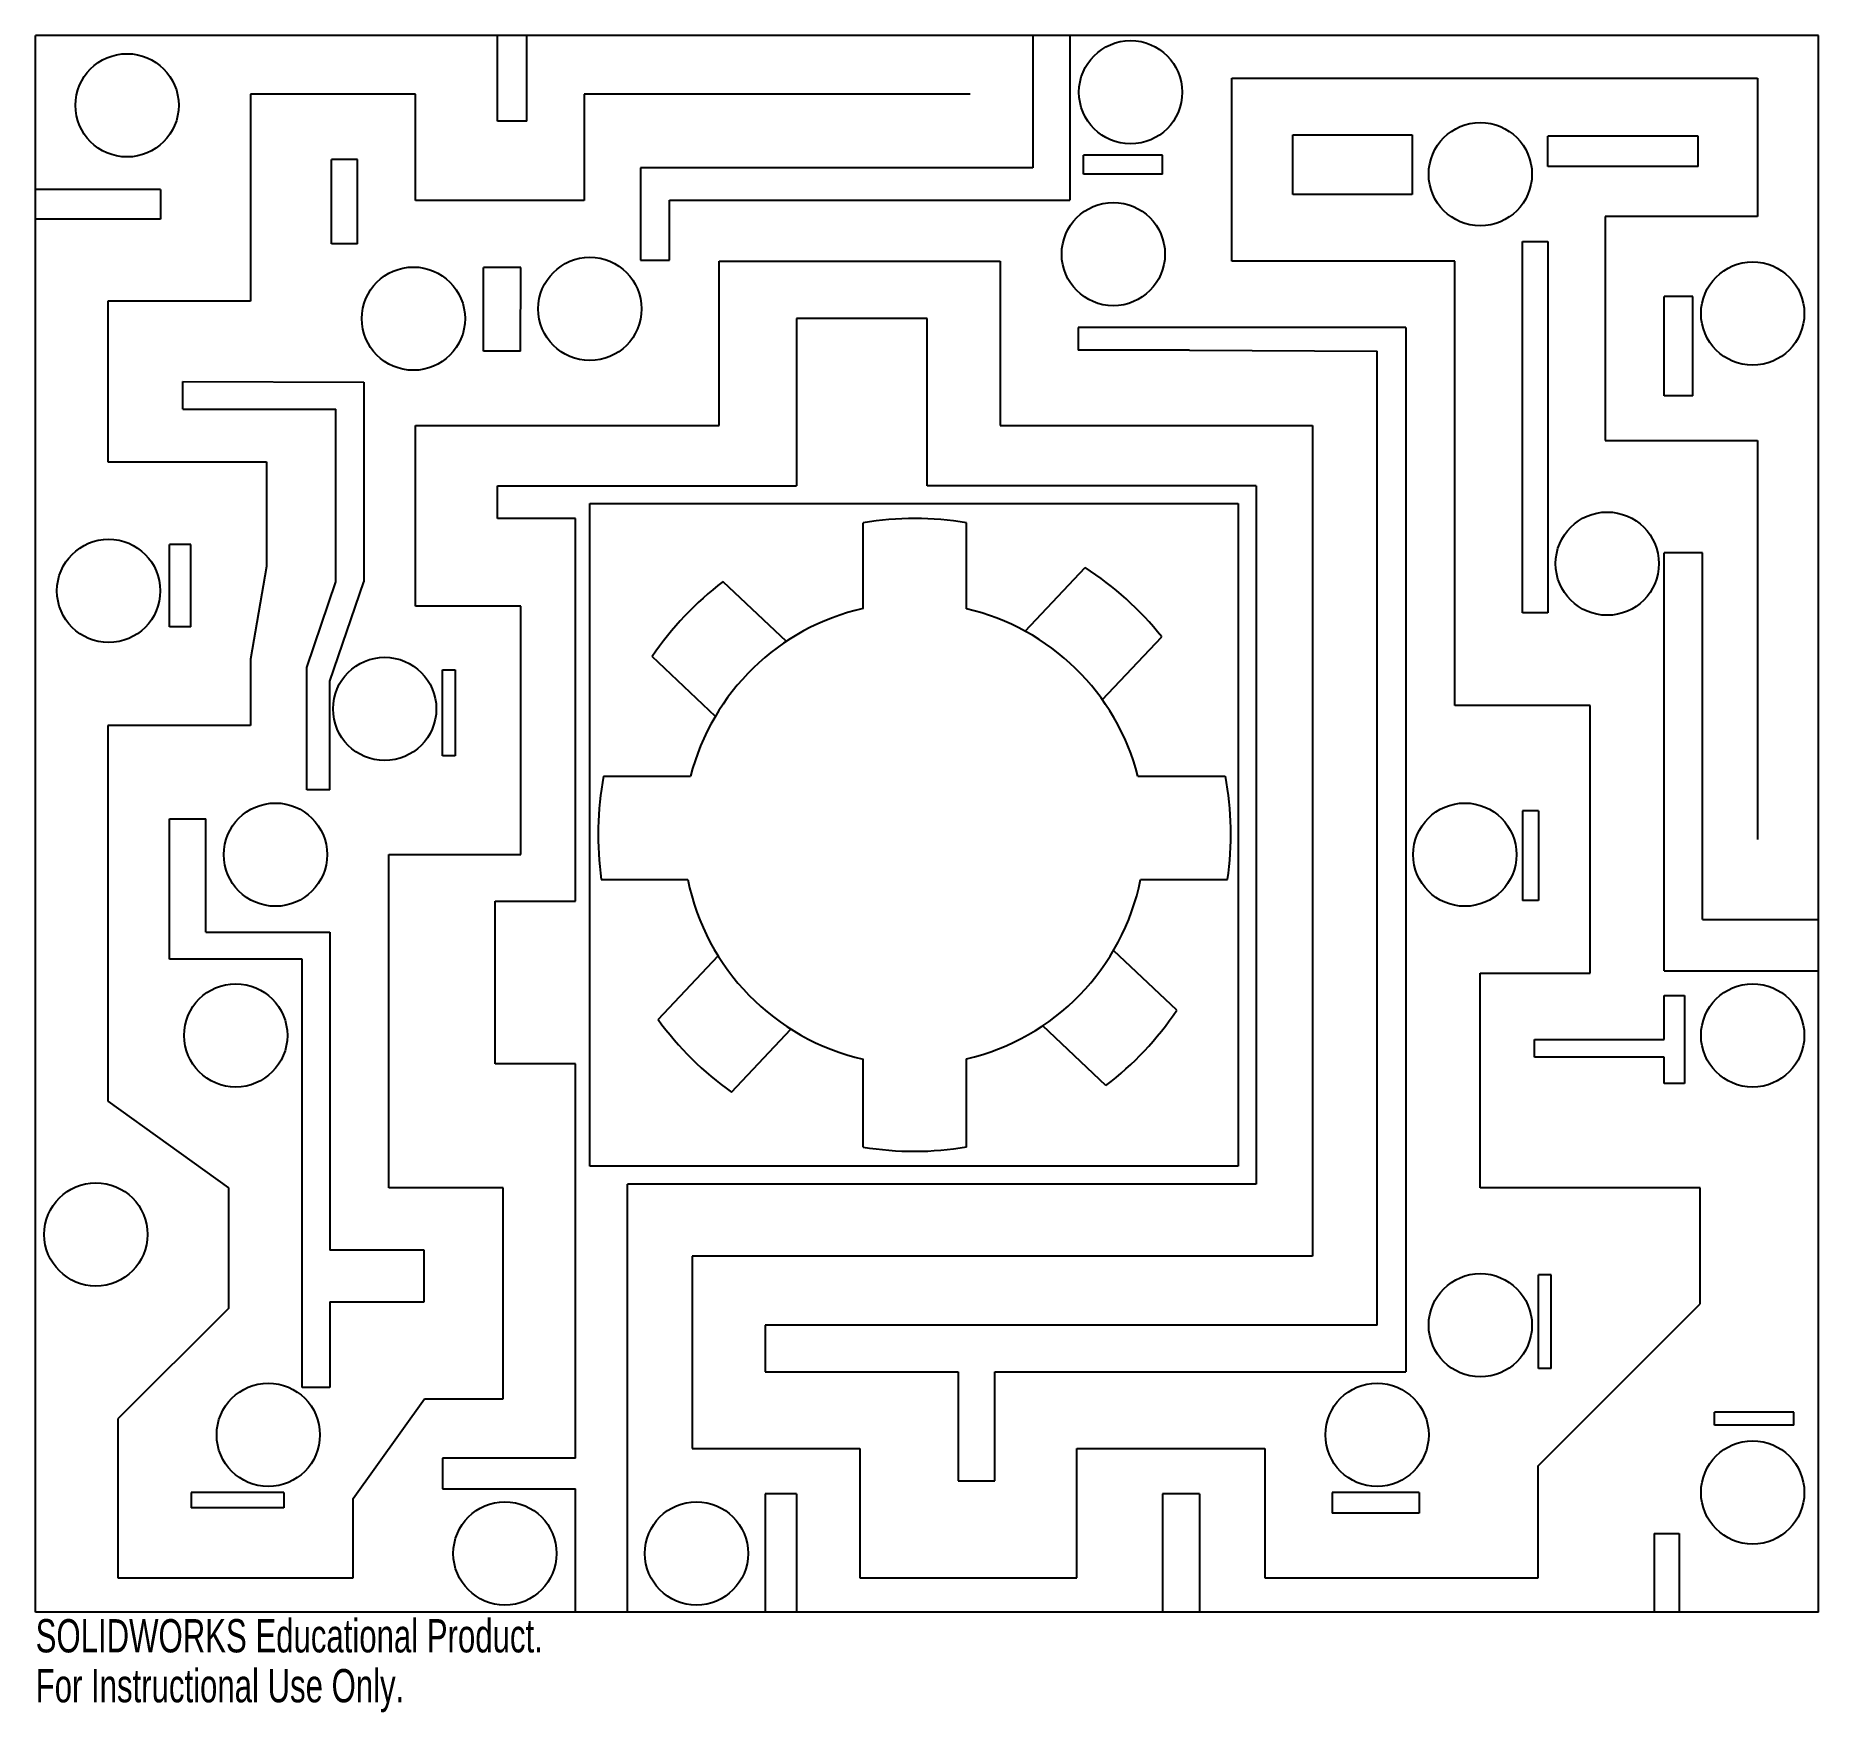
# Model space of a CAD drawing. Header units: millimetres. Extents: x 0 to 259, y -15 to 229.
import ezdxf

# ---------------------------------------------------------------- set-up
doc = ezdxf.new("R2010")
doc.units = ezdxf.units.MM
doc.styles.add('SLDTEXTSTYLE0', font='TXT', dxfattribs={"width": 0.7})

msp = doc.modelspace()

# ---------------------------------------------------------------- linework, layer by layer
at = {"color": 7, "linetype": 'Continuous', "lineweight": 25}
for p, q in [((0, 0), (0, 229)), ((259, 229), (0, 229)), ((67.1, 216.6), (67.1, 229)), ((71.36, 216.6), (71.36, 229)), ((144.88, 229), (144.88, 209.79)), ((150.26, 229), (150.26, 205.09)), ((259, 0), (259, 229)), ((71.36, 216.6), (67.1, 216.6)), ((182.64, 205.91), (182.64, 214.59)), ((182.64, 214.59), (200.01, 214.59)), ((200.01, 214.59), (200.01, 205.91)), ((241.52, 214.39), (219.69, 214.39)), ((219.69, 210), (219.69, 214.39)), ((241.52, 210), (241.52, 214.39)), ((42.98, 198.76), (42.98, 210.99)), ((46.74, 210.99), (42.98, 210.99)), ((46.74, 198.76), (46.74, 210.99)), ((163.7, 211.66), (152.25, 211.66)), ((152.25, 208.88), (152.25, 211.66)), ((163.7, 208.88), (163.7, 211.66)), ((241.52, 210), (219.69, 210)), ((87.86, 209.79), (87.86, 196.37)), ((144.88, 209.79), (87.86, 209.79)), ((163.7, 208.88), (152.25, 208.88)), ((18.13, 206.65), (0, 206.65)), ((18.13, 206.65), (18.13, 202.33)), ((92.07, 205.09), (150.26, 205.09)), ((92.07, 196.37), (92.07, 205.09)), ((200.01, 205.91), (182.64, 205.91)), ((18.13, 202.33), (0, 202.33)), ((46.74, 198.76), (42.98, 198.76)), ((216.04, 199.12), (219.69, 199.12)), ((216.04, 145.18), (216.04, 199.12)), ((219.69, 199.12), (219.69, 145.18)), ((65.06, 183.16), (65.08, 195.32)), ((70.48, 195.31), (65.08, 195.32)), ((70.46, 183.15), (70.48, 195.31)), ((87.86, 196.37), (92.07, 196.37)), ((240.77, 191.09), (236.62, 191.09)), ((236.62, 176.7), (236.62, 191.09)), ((240.77, 176.7), (240.77, 191.09)), ((110.55, 187.89), (110.55, 163.63)), ((129.5, 187.89), (110.55, 187.89)), ((129.5, 163.63), (129.5, 187.89)), ((199.09, 186.6), (151.44, 186.6)), ((151.44, 186.6), (151.44, 183.31)), ((199.09, 186.6), (199.09, 34.88)), ((70.46, 183.15), (65.06, 183.16)), ((167.65, 183.31), (151.44, 183.31)), ((167.65, 183.31), (194.89, 183.15)), ((194.89, 41.67), (194.89, 183.15)), ((21.38, 178.75), (47.66, 178.65)), ((21.38, 174.73), (21.38, 178.75)), ((47.66, 178.65), (47.66, 149.64)), ((240.77, 176.7), (236.62, 176.7)), ((21.38, 174.73), (43.6, 174.73)), ((43.6, 149.64), (43.6, 174.73)), ((67.1, 158.85), (67.1, 163.63)), ((67.1, 163.63), (110.55, 163.63)), ((177.32, 163.63), (129.5, 163.63)), ((177.32, 163.63), (177.32, 62.16)), ((80.52, 161.04), (174.72, 161.04)), ((80.52, 64.76), (80.52, 161.04)), ((174.72, 161.04), (174.72, 64.76)), ((78.44, 158.85), (67.1, 158.85)), ((78.44, 103.25), (78.44, 158.85)), ((120.23, 145.79), (120.23, 158.25)), ((135.23, 145.74), (135.23, 158.23)), ((19.44, 143.14), (19.44, 155.07)), ((22.56, 155.07), (19.44, 155.07)), ((22.56, 143.14), (22.56, 155.07)), ((236.62, 93.16), (236.62, 153.85)), ((242.15, 153.85), (236.62, 153.85)), ((242.15, 100.62), (242.15, 153.85)), ((143.74, 142.5), (152.47, 151.74)), ((39.39, 137.24), (43.6, 149.64)), ((42.76, 135.22), (47.66, 149.64)), ((109.07, 141), (99.88, 149.68)), ((219.69, 145.18), (216.04, 145.18)), ((22.56, 143.14), (19.44, 143.14)), ((154.97, 132.54), (163.6, 141.68)), ((98.75, 130.12), (89.57, 138.79)), ((39.39, 119.45), (39.39, 137.24)), ((42.76, 119.45), (42.76, 135.22)), ((59.13, 136.89), (60.97, 136.89)), ((59.13, 124.38), (59.13, 136.89)), ((60.97, 136.89), (60.97, 124.38)), ((60.97, 124.38), (59.13, 124.38)), ((42.76, 119.45), (39.39, 119.45)), ((82.51, 121.41), (95.14, 121.41)), ((160.14, 121.41), (172.84, 121.41)), ((19.44, 115.24), (24.71, 115.24)), ((19.44, 94.85), (19.44, 115.24)), ((24.71, 98.75), (24.71, 115.24)), ((218.32, 116.39), (216.04, 116.39)), ((216.04, 116.39), (216.04, 103.38)), ((218.32, 116.39), (218.32, 103.38)), ((82.17, 106.42), (94.75, 106.42)), ((160.54, 106.42), (173.18, 106.42)), ((66.78, 79.66), (66.78, 103.25)), ((66.78, 103.25), (78.44, 103.25)), ((218.32, 103.38), (216.04, 103.38)), ((24.71, 98.75), (42.76, 98.75)), ((42.76, 98.75), (42.76, 52.56)), ((242.15, 100.62), (259, 100.62)), ((165.79, 87.42), (156.6, 96.1)), ((38.7, 94.85), (19.44, 94.85)), ((38.7, 32.62), (38.7, 94.85)), ((90.44, 86.08), (99.16, 95.31)), ((236.62, 93.16), (259, 93.16)), ((236.62, 89.58), (239.53, 89.58)), ((236.62, 83.2), (236.62, 89.58)), ((239.53, 89.58), (239.53, 76.81)), ((101.11, 75.53), (109.74, 84.67)), ((155.5, 76.5), (146.32, 85.17)), ((217.76, 80.6), (217.76, 83.2)), ((217.76, 83.2), (236.62, 83.2)), ((120.23, 67.54), (120.23, 80.33)), ((135.23, 67.56), (135.23, 80.37)), ((236.62, 80.6), (217.76, 80.6)), ((236.62, 76.81), (236.62, 80.6)), ((78.44, 79.66), (66.78, 79.66)), ((78.44, 22.34), (78.44, 79.66)), ((239.53, 76.81), (236.62, 76.81)), ((174.72, 64.76), (80.52, 64.76)), ((177.32, 62.16), (86, 62.16)), ((86, 0), (86, 62.16)), ((56.44, 52.56), (42.76, 52.56)), ((56.44, 45.08), (56.44, 52.56)), ((220.16, 48.98), (218.36, 48.98)), ((218.36, 35.39), (218.36, 48.98)), ((220.16, 35.39), (220.16, 48.98)), ((42.76, 45.08), (42.76, 32.62)), ((42.76, 45.08), (56.44, 45.08)), ((194.89, 41.67), (106, 41.67)), ((106, 41.67), (106, 34.88)), ((106, 34.88), (134.02, 34.88)), ((134.02, 34.88), (134.02, 19.09)), ((139.36, 19.09), (139.36, 34.88)), ((139.36, 34.88), (199.09, 34.88)), ((220.16, 35.39), (218.36, 35.39)), ((42.76, 32.62), (38.7, 32.62)), ((255.43, 29.02), (243.93, 29.02)), ((243.93, 27.15), (243.93, 29.02)), ((255.43, 27.15), (255.43, 29.02)), ((255.43, 27.15), (243.93, 27.15)), ((59.13, 22.34), (59.13, 17.9)), ((78.44, 22.34), (59.13, 22.34)), ((134.02, 19.09), (139.36, 19.09)), ((36.05, 17.38), (22.6, 17.38)), ((22.6, 17.38), (22.6, 15.17)), ((36.05, 17.38), (36.05, 15.17)), ((59.13, 17.9), (78.44, 17.9)), ((78.44, 0), (78.44, 17.9)), ((106, 17.18), (106, 0)), ((110.55, 17.18), (106, 17.18)), ((110.55, 17.18), (110.55, 0)), ((163.7, 17.18), (163.7, 0)), ((169.08, 17.18), (163.7, 17.18)), ((169.08, 17.18), (169.08, 0)), ((201.01, 17.38), (188.37, 17.38)), ((188.37, 17.38), (188.37, 14.35)), ((201.01, 17.38), (201.01, 14.35)), ((36.05, 15.17), (22.6, 15.17)), ((201.01, 14.35), (188.37, 14.35)), ((235.15, 11.44), (235.15, 0)), ((235.15, 11.44), (238.76, 11.44)), ((238.76, 11.44), (238.76, 0)), ((259, 0), (0, 0))]:
    msp.add_line(p, q, dxfattribs=at)
at = {"color": 7, "linetype": 'Continuous'}
for p, q in [((173.8, 196.24), (173.8, 222.84)), ((173.8, 222.84), (250.17, 222.84)), ((250.17, 222.84), (250.17, 202.72)), ((55.18, 220.51), (31.23, 220.51)), ((31.23, 220.51), (31.23, 190.43)), ((55.18, 205.04), (55.18, 220.51)), ((135.78, 220.51), (79.71, 220.51)), ((79.71, 220.51), (79.71, 205.04)), ((79.71, 205.04), (55.18, 205.04)), ((250.17, 202.72), (228.03, 202.72)), ((228.03, 202.72), (228.03, 170.19)), ((99.32, 172.38), (99.32, 196.24)), ((99.32, 196.24), (140.14, 196.24)), ((140.14, 196.24), (140.14, 172.38)), ((206.2, 196.24), (173.8, 196.24)), ((206.2, 131.69), (206.2, 196.24)), ((31.23, 190.43), (10.49, 190.43)), ((10.49, 190.43), (10.49, 167.07)), ((55.18, 146.11), (55.18, 172.38)), ((55.18, 172.38), (99.32, 172.38)), ((140.14, 172.38), (185.5, 172.38)), ((185.5, 172.38), (185.5, 51.7)), ((228.03, 170.19), (250.17, 170.19)), ((250.17, 170.19), (250.17, 112.25)), ((10.49, 167.07), (33.56, 167.07)), ((33.56, 167.07), (33.56, 151.88)), ((33.56, 151.88), (31.23, 138.45)), ((70.49, 146.11), (55.18, 146.11)), ((70.49, 110.03), (70.49, 146.11)), ((31.23, 138.45), (31.23, 128.81)), ((225.85, 131.69), (206.2, 131.69)), ((225.85, 92.81), (225.85, 131.69)), ((31.23, 128.81), (10.49, 128.81)), ((10.49, 128.81), (10.49, 74.2)), ((51.31, 61.64), (51.31, 110.03)), ((51.31, 110.03), (70.49, 110.03)), ((209.86, 61.64), (209.86, 92.81)), ((209.86, 92.81), (225.85, 92.81)), ((10.49, 74.2), (28.02, 61.64)), ((28.02, 61.64), (28.02, 44.12)), ((67.9, 61.64), (51.31, 61.64)), ((67.9, 31), (67.9, 61.64)), ((241.83, 61.64), (209.86, 61.64)), ((241.83, 44.79), (241.83, 61.64)), ((185.5, 51.7), (95.38, 51.7)), ((95.38, 51.7), (95.38, 23.76)), ((28.02, 44.12), (11.95, 28.06)), ((218.31, 21.26), (241.83, 44.79)), ((46.12, 16.52), (56.49, 31)), ((56.49, 31), (67.9, 31)), ((11.95, 28.06), (11.95, 4.99)), ((95.38, 23.76), (119.73, 23.76)), ((119.73, 23.76), (119.73, 4.99)), ((151.27, 4.99), (151.27, 23.76)), ((151.27, 23.76), (178.59, 23.76)), ((178.59, 23.76), (178.59, 4.99)), ((218.31, 4.99), (218.31, 21.26)), ((46.12, 4.99), (46.12, 16.52)), ((11.95, 4.99), (46.12, 4.99)), ((119.73, 4.99), (151.27, 4.99)), ((178.59, 4.99), (218.31, 4.99))]:
    msp.add_line(p, q, dxfattribs=at)
at = {"color": 7, "linetype": 'Continuous', "lineweight": 25}
for centre in [(159.08, 220.78), (13.28, 218.88), (209.89, 208.88), (156.57, 197.27), (54.88, 187.89), (80.52, 189.31), (249.46, 188.63), (228.33, 152.3), (10.6, 148.35), (50.71, 131.2), (34.84, 110.03), (207.64, 110.03), (29.07, 83.77), (249.46, 83.77), (8.75, 54.86), (209.89, 41.67), (33.8, 25.75), (194.89, 25.75), (249.46, 17.38), (68.18, 8.52), (96.01, 8.52)]:
    msp.add_circle(centre, 7.5, dxfattribs=at)
for centre, radius, start, end in [((127.68, 112.9), 45.96, 80.5362, 99.3199), ((127.64, 113.06), 45.96, 38.5226, 57.3062), ((127.64, 113.06), 45.96, 127.1633, 145.9469), ((127.64, 113.06), 33.56, 102.7591, 165.5796), ((127.64, 113.06), 33.56, 14.4204, 76.9302), ((127.68, 112.9), 45.96, 169.3208, 188.1044), ((127.68, 112.9), 45.96, 351.8956, 10.6792), ((127.64, 113.06), 33.56, 191.4109, 257.2409), ((127.64, 113.06), 33.56, 283.0698, 348.5891), ((127.64, 113.06), 45.96, 215.9478, 234.7315), ((127.64, 113.06), 45.96, 307.3071, 326.0908), ((127.68, 112.9), 45.96, 260.6801, 279.4638)]:
    msp.add_arc(centre, radius, start, end, dxfattribs=at)

# ---------------------------------------------------------------- texts
at = {"color": 7, "linetype": 'Continuous', "char_height": 4.8336, "attachment_point": 1, "style": 'SLDTEXTSTYLE0'}
for s, insert in [('SOLIDWORKS Educational Product.', (0, -1.02)), ('For Instructional Use Only.', (0, -8.27))]:
    msp.add_mtext(s, dxfattribs=dict(at, insert=insert))

doc.saveas('drawing.dxf')
